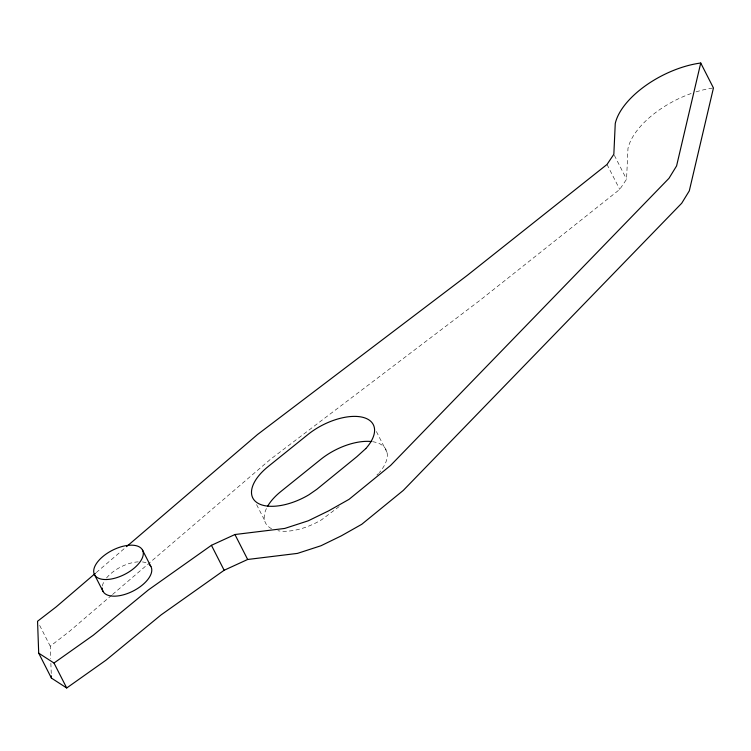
<?xml version="1.0" encoding="UTF-8"?>
<svg xmlns="http://www.w3.org/2000/svg" width="751" height="751" viewBox="0 0 751 751"><rect width="100%" height="100%" fill="white"/><g stroke="black" fill="none" stroke-linecap="round" stroke-linejoin="round"><path stroke-width="0.56" stroke-dasharray="3.75 2.82" d="M112.537 594.482L270.191 459.509L479.992 300.325L619.735 189.412L626.55 179.254L627.977 148.473A69.148 34.677 -27 0 1 691.821 93.274M376.88 475.026L378.504 473.552M96.259 572.572L125.652 547.413M111.655 595.243L68.951 631.798L50.251 646.198L50.702 658.721M339.114 506.596L321.71 519.692A45.473 22.802 -27 0 1 277.908 530.732M614.365 155.335L626.55 179.254M607.015 164.46L619.735 189.412M376.401 431.543L387 452.346M256.579 504.597L264.53 520.19M39.672 625.423L50.251 646.198M50.871 663.274L51.246 673.525M696.027 91.885A69.148 34.677 -27 0 1 713.45 87.97M102.352 586.024A26.98 13.527 -27 0 1 104.22 581.274M106.52 577.988A26.98 13.527 -27 0 1 138.231 561.851M142.418 561.945A26.98 13.527 -27 0 1 147.478 563.363M372.534 441.691A45.163 22.652 -27 0 1 379.321 472.623M271.58 528.695A45.473 22.802 -27 0 1 266.952 507.469"/><path stroke-width="1.13" d="M126.544 546.653L257.471 434.557L467.282 275.373L607.015 164.46L613.839 154.293L615.257 123.511A69.148 34.677 -27 0 1 700.739 63.018L676.585 165.924L668.991 178.297L390.567 465.47L349.037 499.349L328.591 510.887L308.276 520.79L284.751 528.441L234.941 534.524L211.435 545.31L148.388 589.929L93.312 635.205L53.988 663.03L38.705 653.154L37.55 621.265L56.231 606.846L95.377 573.332M700.739 63.018L713.45 87.97L689.296 190.876L681.701 203.249L403.278 490.431L361.747 524.301L341.311 535.848L320.996 545.742L297.471 553.393L247.661 559.476L224.145 570.262L161.099 614.891L106.022 660.157L66.708 687.982L51.406 678.078L38.705 653.154M234.941 534.524L247.661 559.476M211.435 545.31L224.145 570.262M142.408 549.854L150.885 566.489M94.598 574.853L103.075 591.488M53.988 663.03L66.708 687.982M51.321 675.806L51.406 678.078M149.12 564.433A26.98 13.527 -27 0 1 132.843 591.187A26.98 13.527 -27 0 1 102.174 588.005M267.534 506.399A45.473 22.802 -27 0 1 280.855 491.52L320.771 459.387A45.163 22.652 -27 0 1 371.341 441.541M365.793 448.591L356.856 456.702L316.809 489.314L308.99 494.731A45.473 22.802 -27 0 1 256.926 502.597A45.473 22.802 -27 0 1 268.145 466.559L308.051 434.435A45.163 22.652 -27 0 1 362.677 417.284A45.163 22.652 -27 0 1 365.793 448.591M106.295 579.528A26.98 13.527 -27 0 0 143.31 553.337A26.98 13.527 -27 0 0 105.9 554.191A26.98 13.527 -27 0 0 106.295 579.528"/></g></svg>
